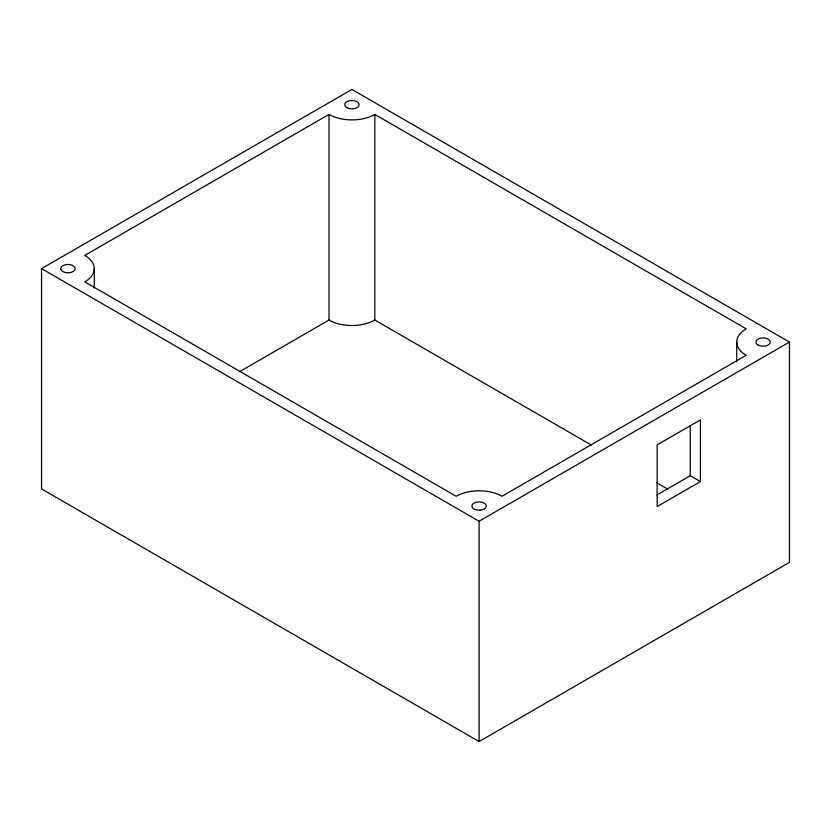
<?xml version="1.0" encoding="UTF-8"?>
<svg xmlns="http://www.w3.org/2000/svg" width="831" height="831" viewBox="0 0 831 831"><rect width="100%" height="100%" fill="white"/><g stroke="black" fill="none" stroke-linecap="round" stroke-linejoin="round"><path stroke-width="1.25" d="M41.55 268.631L351.908 89.447L789.45 342.06L789.45 562.369L479.092 741.553L41.55 488.94L41.55 268.631L479.092 521.245L789.45 342.06M329.003 114.418L84.793 255.408A32.378 18.698 0 0 1 84.793 281.844L456.198 496.273A32.378 18.698 0 0 1 501.997 496.273L746.207 355.284A32.378 18.698 0 0 1 746.207 328.847L374.802 114.418A32.378 18.698 0 0 1 329.003 114.418L329.003 320.039L239.39 371.779M656.968 494.923L690.239 475.716L700.419 481.596L700.419 419.904L657.165 444.876L657.165 506.557L700.419 481.596M329.003 320.039A32.378 18.698 0 0 0 374.802 320.039L591.36 445.063M656.438 482.645L667.657 489.116M736.723 342.06L736.723 361.464M690.239 425.597L690.239 475.716M479.092 521.245L479.092 741.553M374.802 114.418L374.802 320.039M94.277 268.631L94.277 288.025M479.871 510.151L477.991 510.13A7.199 4.155 0 0 1 473.119 503.711A7.199 4.155 0 0 1 485.252 503.877A7.199 4.155 0 0 1 479.871 510.151M60.808 269.265L60.767 268.174A7.199 4.155 0 0 1 71.643 265.079A7.199 4.155 0 0 1 71.913 272.08A7.199 4.155 0 0 1 60.808 269.265M757.997 345A7.199 4.155 0 0 0 770.036 343.141A7.199 4.155 0 0 0 761.227 338.051A7.199 4.155 0 0 0 757.997 345M346.901 107.656A7.199 4.155 0 0 0 358.888 105.672A7.199 4.155 0 0 0 349.924 100.676A7.199 4.155 0 0 0 346.901 107.656"/></g></svg>
